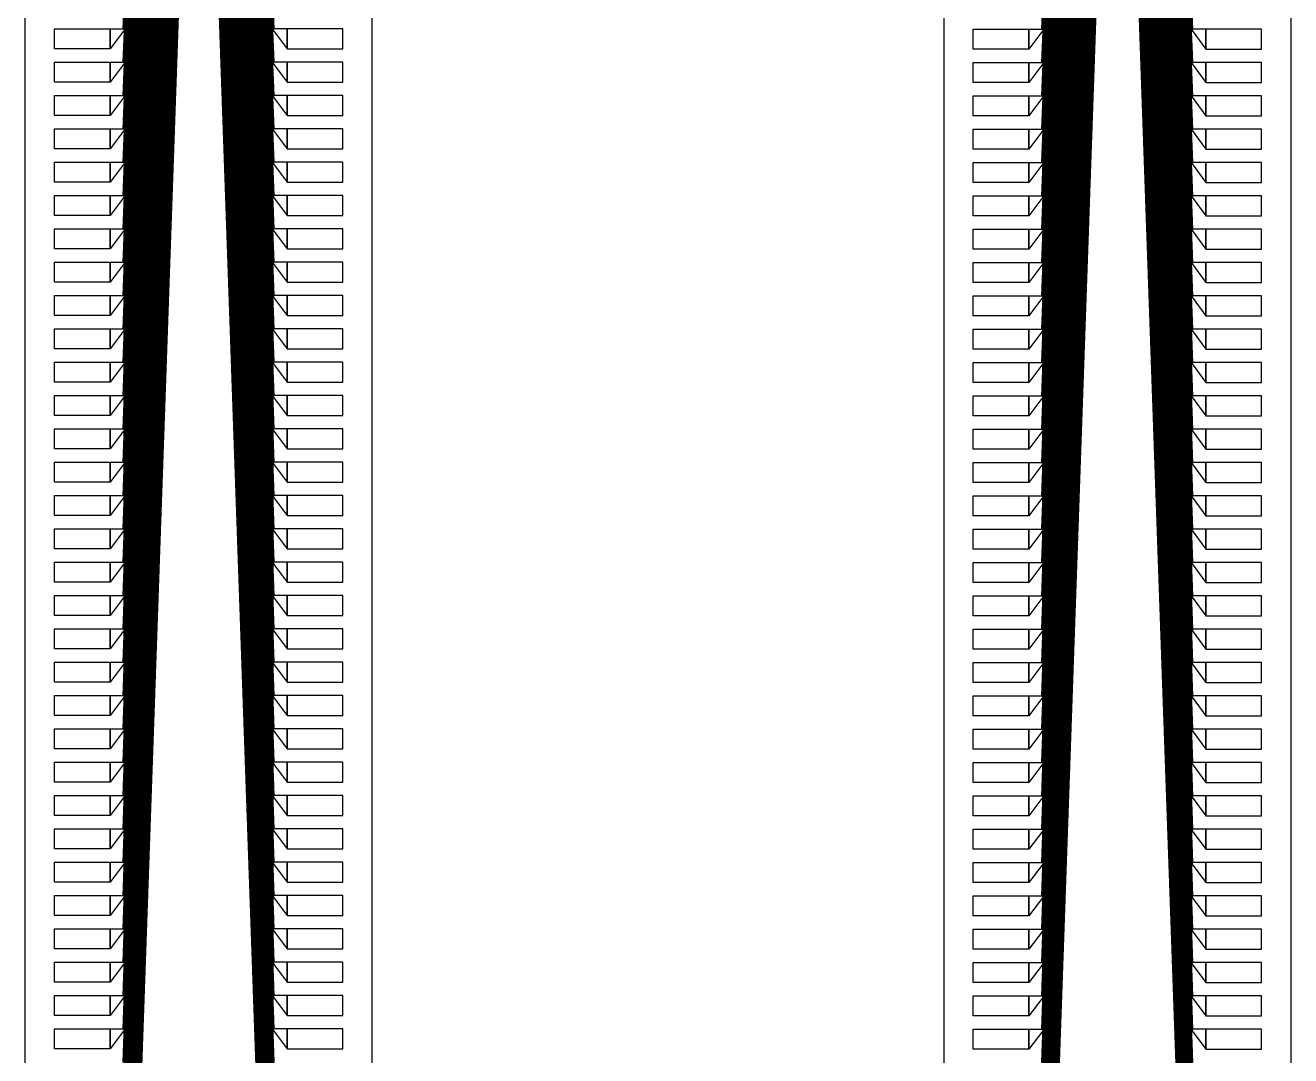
# Model space of a CAD drawing. Header units: inches. Extents: x 115980 to 170179, y 57000 to 74333.
# Drawn here: x 151780 to 155637, y 58725 to 61865 of the extents above; entities that cross this region are included whole.
import ezdxf

# ---------------------------------------------------------------- set-up
doc = ezdxf.new("R2010")
doc.units = ezdxf.units.IN
doc.header["$MEASUREMENT"] = 0
for name, color, linetype in [('metal', 221, 'Continuous'), ('nitride window', 40, 'Continuous'), ('profile', 140, 'Continuous')]:
    doc.layers.add(name, color=color, linetype=linetype)

msp = doc.modelspace()

# ---------------------------------------------------------------- linework, layer by layer
at = {"layer": 'metal'}
for points in [[(154971.5, 63771.7), (154973.1, 63771.7), (154880.8, 61548.3), (154878.6, 61548.3)], [(154880.8, 61649.9), (154878.6, 61649.9), (154968.3, 63771.7), (154969.9, 63771.7)], [(154965.1, 63771.7), (154966.7, 63771.7), (154880.8, 61751.5), (154878.6, 61751.5)], [(154880.8, 61853.1), (154878.6, 61853.1), (154961.9, 63771.7), (154963.5, 63771.7)], [(154974.7, 63771.7), (154976.3, 63771.7), (154880.8, 61446.7), (154878.6, 61446.7)], [(154977.9, 63771.7), (154979.5, 63771.7), (154880.8, 61345.1), (154878.6, 61345.1)], [(155003.5, 63771.7), (155005.1, 63771.7), (154880.8, 60532.3), (154878.6, 60532.3)], [(155000.3, 63771.7), (155001.9, 63771.7), (154880.8, 60633.9), (154878.6, 60633.9)], [(154981.1, 63771.7), (154982.7, 63771.7), (154880.8, 61243.5), (154878.6, 61243.5)], [(154880.8, 61141.9), (154878.6, 61141.9), (154984.3, 63771.7), (154985.9, 63771.7)], [(154880.8, 61040.3), (154878.6, 61040.3), (154987.5, 63771.7), (154989.1, 63771.7)], [(154990.7, 63771.7), (154992.3, 63771.7), (154880.8, 60938.7), (154878.6, 60938.7)], [(154880.8, 60837.1), (154878.6, 60837.1), (154993.9, 63771.7), (154995.5, 63771.7)], [(154997.1, 63771.7), (154998.7, 63771.7), (154880.8, 60735.5), (154878.6, 60735.5)], [(155073.9, 63771.7), (155075.5, 63771.7), (154880.8, 58297), (154878.6, 58297)], [(154880.8, 58398.6), (154878.6, 58398.6), (155070.7, 63771.7), (155072.3, 63771.7)], [(155067.5, 63771.7), (155069.1, 63771.7), (154880.8, 58500.2), (154878.6, 58500.2)], [(154880.8, 58601.8), (154878.6, 58601.8), (155064.3, 63771.7), (155065.9, 63771.7)], [(154880.8, 58703.4), (154878.6, 58703.4), (155061.1, 63771.7), (155062.7, 63771.7)], [(155057.9, 63771.7), (155059.5, 63771.7), (154880.8, 58805), (154878.6, 58805)], [(155077.1, 63771.7), (155078.7, 63771.7), (154880.8, 58195.4), (154878.6, 58195.4)], [(155080.3, 63771.7), (155081.9, 63771.7), (154880.8, 58093.8), (154878.6, 58093.8)], [(155105.9, 63771.7), (155107.5, 63771.7), (154880.8, 57281), (154878.6, 57281)], [(155102.7, 63771.7), (155104.3, 63771.7), (154880.8, 57382.6), (154878.6, 57382.6)], [(155083.5, 63771.7), (155085.1, 63771.7), (154880.8, 57992.2), (154878.6, 57992.2)], [(154880.8, 57890.6), (154878.6, 57890.6), (155086.7, 63771.7), (155088.3, 63771.7)], [(154880.8, 57789), (154878.6, 57789), (155089.9, 63771.7), (155091.5, 63771.7)], [(155093.1, 63771.7), (155094.7, 63771.7), (154880.8, 57687.4), (154878.6, 57687.4)], [(154880.8, 57585.8), (154878.6, 57585.8), (155096.3, 63771.7), (155097.9, 63771.7)], [(155099.5, 63771.7), (155101.1, 63771.7), (154880.8, 57484.2), (154878.6, 57484.2)], [(155048.3, 63771.7), (155049.9, 63771.7), (154880.8, 59109.8), (154878.6, 59109.8)], [(154880.8, 59211.4), (154878.6, 59211.4), (155045.1, 63771.7), (155046.7, 63771.7)], [(155041.9, 63771.7), (155043.5, 63771.7), (154880.8, 59313), (154878.6, 59313)], [(154880.8, 59414.6), (154878.6, 59414.6), (155038.7, 63771.7), (155040.3, 63771.7)], [(154880.8, 59516.3), (154878.6, 59516.3), (155035.5, 63771.7), (155037.1, 63771.7)], [(155032.3, 63771.7), (155033.9, 63771.7), (154880.8, 59617.9), (154878.6, 59617.9)], [(155051.5, 63771.7), (155053.1, 63771.7), (154880.8, 59008.2), (154878.6, 59008.2)], [(155054.7, 63771.7), (155056.3, 63771.7), (154880.8, 58906.6), (154878.6, 58906.6)], [(155029.1, 63771.7), (155030.7, 63771.7), (154880.8, 59719.5), (154878.6, 59719.5)], [(155025.9, 63771.7), (155027.5, 63771.7), (154880.8, 59821.1), (154878.6, 59821.1)], [(155006.7, 63771.7), (155008.3, 63771.7), (154880.8, 60430.7), (154878.6, 60430.7)], [(154880.8, 60329.1), (154878.6, 60329.1), (155009.9, 63771.7), (155011.5, 63771.7)], [(154880.8, 60227.5), (154878.6, 60227.5), (155013.1, 63771.7), (155014.7, 63771.7)], [(155016.3, 63771.7), (155017.9, 63771.7), (154880.8, 60125.9), (154878.6, 60125.9)], [(154880.8, 60024.3), (154878.6, 60024.3), (155019.5, 63771.7), (155021.1, 63771.7)], [(155022.7, 63771.7), (155024.3, 63771.7), (154880.8, 59922.7), (154878.6, 59922.7)], [(155110.7, 63771.7), (155109.1, 63771.7), (155335.8, 57281), (155338, 57281)], [(155113.9, 63771.7), (155112.3, 63771.7), (155335.8, 57382.6), (155338, 57382.6)], [(155117.1, 63771.7), (155115.5, 63771.7), (155335.8, 57484.2), (155338, 57484.2)], [(155335.8, 57585.8), (155338, 57585.8), (155120.3, 63771.7), (155118.7, 63771.7)], [(155123.5, 63771.7), (155121.9, 63771.7), (155335.8, 57687.4), (155338, 57687.4)], [(155335.8, 57789), (155338, 57789), (155126.7, 63771.7), (155125.1, 63771.7)], [(155335.8, 57890.6), (155338, 57890.6), (155129.9, 63771.7), (155128.3, 63771.7)], [(155133.1, 63771.7), (155131.5, 63771.7), (155335.8, 57992.2), (155338, 57992.2)], [(155136.3, 63771.7), (155134.7, 63771.7), (155335.8, 58093.8), (155338, 58093.8)], [(155139.5, 63771.7), (155137.9, 63771.7), (155335.8, 58195.4), (155338, 58195.4)], [(155142.7, 63771.7), (155141.1, 63771.7), (155335.8, 58297), (155338, 58297)], [(155335.8, 58398.6), (155338, 58398.6), (155145.9, 63771.7), (155144.3, 63771.7)], [(155149.1, 63771.7), (155147.5, 63771.7), (155335.8, 58500.2), (155338, 58500.2)], [(155335.8, 58601.8), (155338, 58601.8), (155152.3, 63771.7), (155150.7, 63771.7)], [(155335.8, 58703.4), (155338, 58703.4), (155155.5, 63771.7), (155153.9, 63771.7)], [(155158.7, 63771.7), (155157.1, 63771.7), (155335.8, 58805), (155338, 58805)], [(155161.9, 63771.7), (155160.3, 63771.7), (155335.8, 58906.6), (155338, 58906.6)], [(155165.1, 63771.7), (155163.5, 63771.7), (155335.8, 59008.2), (155338, 59008.2)], [(155168.3, 63771.7), (155166.7, 63771.7), (155335.8, 59109.8), (155338, 59109.8)], [(155335.8, 59211.4), (155338, 59211.4), (155171.5, 63771.7), (155169.9, 63771.7)], [(155174.7, 63771.7), (155173.1, 63771.7), (155335.8, 59313), (155338, 59313)], [(155335.8, 59414.6), (155338, 59414.6), (155177.9, 63771.7), (155176.3, 63771.7)], [(155335.8, 59516.3), (155338, 59516.3), (155181.1, 63771.7), (155179.5, 63771.7)], [(155184.3, 63771.7), (155182.7, 63771.7), (155335.8, 59617.9), (155338, 59617.9)], [(155187.5, 63771.7), (155185.9, 63771.7), (155335.8, 59719.5), (155338, 59719.5)], [(155190.7, 63771.7), (155189.1, 63771.7), (155335.8, 59821.1), (155338, 59821.1)], [(155193.9, 63771.7), (155192.3, 63771.7), (155335.8, 59922.7), (155338, 59922.7)], [(155335.8, 60024.3), (155338, 60024.3), (155197.1, 63771.7), (155195.5, 63771.7)], [(155200.3, 63771.7), (155198.7, 63771.7), (155335.8, 60125.9), (155338, 60125.9)], [(155335.8, 60227.5), (155338, 60227.5), (155203.5, 63771.7), (155201.9, 63771.7)], [(155335.8, 60329.1), (155338, 60329.1), (155206.7, 63771.7), (155205.1, 63771.7)], [(155209.9, 63771.7), (155208.3, 63771.7), (155335.8, 60430.7), (155338, 60430.7)], [(155213.1, 63771.7), (155211.5, 63771.7), (155335.8, 60532.3), (155338, 60532.3)], [(155216.3, 63771.7), (155214.7, 63771.7), (155335.8, 60633.9), (155338, 60633.9)], [(155219.5, 63771.7), (155217.9, 63771.7), (155335.8, 60735.5), (155338, 60735.5)], [(155335.8, 60837.1), (155338, 60837.1), (155222.7, 63771.7), (155221.1, 63771.7)], [(155225.9, 63771.7), (155224.3, 63771.7), (155335.8, 60938.7), (155338, 60938.7)], [(155335.8, 61040.3), (155338, 61040.3), (155229.1, 63771.7), (155227.5, 63771.7)], [(155335.8, 61141.9), (155338, 61141.9), (155232.3, 63771.7), (155230.7, 63771.7)], [(155235.5, 63771.7), (155233.9, 63771.7), (155335.8, 61243.5), (155338, 61243.5)], [(155238.7, 63771.7), (155237.1, 63771.7), (155335.8, 61345.1), (155338, 61345.1)], [(155241.9, 63771.7), (155240.3, 63771.7), (155335.8, 61446.7), (155338, 61446.7)], [(155245.1, 63771.7), (155243.5, 63771.7), (155335.8, 61548.3), (155338, 61548.3)], [(155335.8, 61649.9), (155338, 61649.9), (155248.3, 63771.7), (155246.7, 63771.7)], [(155251.5, 63771.7), (155249.9, 63771.7), (155335.8, 61751.5), (155338, 61751.5)], [(155335.8, 61853.1), (155338, 61853.1), (155254.7, 63771.7), (155253.1, 63771.7)], [(152171.5, 63671.7), (152173.1, 63671.7), (152080.8, 61448.3), (152078.6, 61448.3)], [(152080.8, 61549.9), (152078.6, 61549.9), (152168.3, 63671.7), (152169.9, 63671.7)], [(152165.1, 63671.7), (152166.7, 63671.7), (152080.8, 61651.5), (152078.6, 61651.5)], [(152080.8, 61753.1), (152078.6, 61753.1), (152161.9, 63671.7), (152163.5, 63671.7)], [(152080.8, 61854.7), (152078.6, 61854.7), (152158.7, 63671.7), (152160.3, 63671.7)], [(152174.7, 63671.7), (152176.3, 63671.7), (152080.8, 61346.7), (152078.6, 61346.7)], [(152177.9, 63671.7), (152179.5, 63671.7), (152080.8, 61245.1), (152078.6, 61245.1)], [(152203.5, 63671.7), (152205.1, 63671.7), (152080.8, 60432.3), (152078.6, 60432.3)], [(152200.3, 63671.7), (152201.9, 63671.7), (152080.8, 60533.9), (152078.6, 60533.9)], [(152181.1, 63671.7), (152182.7, 63671.7), (152080.8, 61143.5), (152078.6, 61143.5)], [(152080.8, 61041.9), (152078.6, 61041.9), (152184.3, 63671.7), (152185.9, 63671.7)], [(152080.8, 60940.3), (152078.6, 60940.3), (152187.5, 63671.7), (152189.1, 63671.7)], [(152190.7, 63671.7), (152192.3, 63671.7), (152080.8, 60838.7), (152078.6, 60838.7)], [(152080.8, 60737.1), (152078.6, 60737.1), (152193.9, 63671.7), (152195.5, 63671.7)], [(152197.1, 63671.7), (152198.7, 63671.7), (152080.8, 60635.5), (152078.6, 60635.5)], [(152273.9, 63671.7), (152275.5, 63671.7), (152080.8, 58197), (152078.6, 58197)], [(152080.8, 58298.6), (152078.6, 58298.6), (152270.7, 63671.7), (152272.3, 63671.7)], [(152267.5, 63671.7), (152269.1, 63671.7), (152080.8, 58400.2), (152078.6, 58400.2)], [(152080.8, 58501.8), (152078.6, 58501.8), (152264.3, 63671.7), (152265.9, 63671.7)], [(152080.8, 58603.4), (152078.6, 58603.4), (152261.1, 63671.7), (152262.7, 63671.7)], [(152257.9, 63671.7), (152259.5, 63671.7), (152080.8, 58705), (152078.6, 58705)], [(152277.1, 63671.7), (152278.7, 63671.7), (152080.8, 58095.4), (152078.6, 58095.4)], [(152280.3, 63671.7), (152281.9, 63671.7), (152080.8, 57993.8), (152078.6, 57993.8)], [(152305.9, 63671.7), (152307.5, 63671.7), (152080.8, 57181), (152078.6, 57181)], [(152302.7, 63671.7), (152304.3, 63671.7), (152080.8, 57282.6), (152078.6, 57282.6)], [(152283.5, 63671.7), (152285.1, 63671.7), (152080.8, 57892.2), (152078.6, 57892.2)], [(152080.8, 57790.6), (152078.6, 57790.6), (152286.7, 63671.7), (152288.3, 63671.7)], [(152080.8, 57689), (152078.6, 57689), (152289.9, 63671.7), (152291.5, 63671.7)], [(152293.1, 63671.7), (152294.7, 63671.7), (152080.8, 57587.4), (152078.6, 57587.4)], [(152080.8, 57485.8), (152078.6, 57485.8), (152296.3, 63671.7), (152297.9, 63671.7)], [(152299.5, 63671.7), (152301.1, 63671.7), (152080.8, 57384.2), (152078.6, 57384.2)], [(152248.3, 63671.7), (152249.9, 63671.7), (152080.8, 59009.8), (152078.6, 59009.8)], [(152080.8, 59111.4), (152078.6, 59111.4), (152245.1, 63671.7), (152246.7, 63671.7)], [(152241.9, 63671.7), (152243.5, 63671.7), (152080.8, 59213), (152078.6, 59213)], [(152080.8, 59314.6), (152078.6, 59314.6), (152238.7, 63671.7), (152240.3, 63671.7)], [(152080.8, 59416.3), (152078.6, 59416.3), (152235.5, 63671.7), (152237.1, 63671.7)], [(152232.3, 63671.7), (152233.9, 63671.7), (152080.8, 59517.9), (152078.6, 59517.9)], [(152251.5, 63671.7), (152253.1, 63671.7), (152080.8, 58908.2), (152078.6, 58908.2)], [(152254.7, 63671.7), (152256.3, 63671.7), (152080.8, 58806.6), (152078.6, 58806.6)], [(152229.1, 63671.7), (152230.7, 63671.7), (152080.8, 59619.5), (152078.6, 59619.5)], [(152225.9, 63671.7), (152227.5, 63671.7), (152080.8, 59721.1), (152078.6, 59721.1)], [(152206.7, 63671.7), (152208.3, 63671.7), (152080.8, 60330.7), (152078.6, 60330.7)], [(152080.8, 60229.1), (152078.6, 60229.1), (152209.9, 63671.7), (152211.5, 63671.7)], [(152080.8, 60127.5), (152078.6, 60127.5), (152213.1, 63671.7), (152214.7, 63671.7)], [(152216.3, 63671.7), (152217.9, 63671.7), (152080.8, 60025.9), (152078.6, 60025.9)], [(152080.8, 59924.3), (152078.6, 59924.3), (152219.5, 63671.7), (152221.1, 63671.7)], [(152222.7, 63671.7), (152224.3, 63671.7), (152080.8, 59822.7), (152078.6, 59822.7)], [(152310.7, 63671.7), (152309.1, 63671.7), (152535.8, 57181), (152538, 57181)], [(152313.9, 63671.7), (152312.3, 63671.7), (152535.8, 57282.6), (152538, 57282.6)], [(152317.1, 63671.7), (152315.5, 63671.7), (152535.8, 57384.2), (152538, 57384.2)], [(152535.8, 57485.8), (152538, 57485.8), (152320.3, 63671.7), (152318.7, 63671.7)], [(152323.5, 63671.7), (152321.9, 63671.7), (152535.8, 57587.4), (152538, 57587.4)], [(152535.8, 57689), (152538, 57689), (152326.7, 63671.7), (152325.1, 63671.7)], [(152535.8, 57790.6), (152538, 57790.6), (152329.9, 63671.7), (152328.3, 63671.7)], [(152333.1, 63671.7), (152331.5, 63671.7), (152535.8, 57892.2), (152538, 57892.2)], [(152336.3, 63671.7), (152334.7, 63671.7), (152535.8, 57993.8), (152538, 57993.8)], [(152339.5, 63671.7), (152337.9, 63671.7), (152535.8, 58095.4), (152538, 58095.4)], [(152342.7, 63671.7), (152341.1, 63671.7), (152535.8, 58197), (152538, 58197)], [(152535.8, 58298.6), (152538, 58298.6), (152345.9, 63671.7), (152344.3, 63671.7)], [(152349.1, 63671.7), (152347.5, 63671.7), (152535.8, 58400.2), (152538, 58400.2)], [(152535.8, 58501.8), (152538, 58501.8), (152352.3, 63671.7), (152350.7, 63671.7)], [(152535.8, 58603.4), (152538, 58603.4), (152355.5, 63671.7), (152353.9, 63671.7)], [(152358.7, 63671.7), (152357.1, 63671.7), (152535.8, 58705), (152538, 58705)], [(152361.9, 63671.7), (152360.3, 63671.7), (152535.8, 58806.6), (152538, 58806.6)], [(152365.1, 63671.7), (152363.5, 63671.7), (152535.8, 58908.2), (152538, 58908.2)], [(152368.3, 63671.7), (152366.7, 63671.7), (152535.8, 59009.8), (152538, 59009.8)], [(152535.8, 59111.4), (152538, 59111.4), (152371.5, 63671.7), (152369.9, 63671.7)], [(152374.7, 63671.7), (152373.1, 63671.7), (152535.8, 59213), (152538, 59213)], [(152535.8, 59314.6), (152538, 59314.6), (152377.9, 63671.7), (152376.3, 63671.7)], [(152535.8, 59416.3), (152538, 59416.3), (152381.1, 63671.7), (152379.5, 63671.7)], [(152384.3, 63671.7), (152382.7, 63671.7), (152535.8, 59517.9), (152538, 59517.9)], [(152387.5, 63671.7), (152385.9, 63671.7), (152535.8, 59619.5), (152538, 59619.5)], [(152390.7, 63671.7), (152389.1, 63671.7), (152535.8, 59721.1), (152538, 59721.1)], [(152393.9, 63671.7), (152392.3, 63671.7), (152535.8, 59822.7), (152538, 59822.7)], [(152535.8, 59924.3), (152538, 59924.3), (152397.1, 63671.7), (152395.5, 63671.7)], [(152400.3, 63671.7), (152398.7, 63671.7), (152535.8, 60025.9), (152538, 60025.9)], [(152535.8, 60127.5), (152538, 60127.5), (152403.5, 63671.7), (152401.9, 63671.7)], [(152535.8, 60229.1), (152538, 60229.1), (152406.7, 63671.7), (152405.1, 63671.7)], [(152409.9, 63671.7), (152408.3, 63671.7), (152535.8, 60330.7), (152538, 60330.7)], [(152413.1, 63671.7), (152411.5, 63671.7), (152535.8, 60432.3), (152538, 60432.3)], [(152416.3, 63671.7), (152414.7, 63671.7), (152535.8, 60533.9), (152538, 60533.9)], [(152419.5, 63671.7), (152417.9, 63671.7), (152535.8, 60635.5), (152538, 60635.5)], [(152535.8, 60737.1), (152538, 60737.1), (152422.7, 63671.7), (152421.1, 63671.7)], [(152425.9, 63671.7), (152424.3, 63671.7), (152535.8, 60838.7), (152538, 60838.7)], [(152535.8, 60940.3), (152538, 60940.3), (152429.1, 63671.7), (152427.5, 63671.7)], [(152535.8, 61041.9), (152538, 61041.9), (152432.3, 63671.7), (152430.7, 63671.7)], [(152435.5, 63671.7), (152433.9, 63671.7), (152535.8, 61143.5), (152538, 61143.5)], [(152438.7, 63671.7), (152437.1, 63671.7), (152535.8, 61245.1), (152538, 61245.1)], [(152441.9, 63671.7), (152440.3, 63671.7), (152535.8, 61346.7), (152538, 61346.7)], [(152445.1, 63671.7), (152443.5, 63671.7), (152535.8, 61448.3), (152538, 61448.3)], [(152535.8, 61549.9), (152538, 61549.9), (152448.3, 63671.7), (152446.7, 63671.7)], [(152451.5, 63671.7), (152449.9, 63671.7), (152535.8, 61651.5), (152538, 61651.5)], [(152535.8, 61753.1), (152538, 61753.1), (152454.7, 63671.7), (152453.1, 63671.7)], [(152535.8, 61854.7), (152538, 61854.7), (152457.9, 63671.7), (152456.3, 63671.7)], [(151869.1, 61854.7), (152038.4, 61854.7), (152038.4, 61793.8), (151869.1, 61793.8)], [(152038.4, 61793.8), (152038.4, 61854.7), (152080.8, 61854.7), (152080.8, 61850.5), (152038.4, 61793.8)], [(152578.2, 61793.8), (152578.2, 61854.7), (152535.8, 61854.7), (152535.8, 61850.5), (152578.2, 61793.8)], [(152747.5, 61854.7), (152578.2, 61854.7), (152578.2, 61793.8), (152747.5, 61793.8)], [(154669.1, 61853.1), (154838.4, 61853.1), (154838.4, 61792.2), (154669.1, 61792.2)], [(154838.4, 61792.2), (154838.4, 61853.1), (154880.8, 61853.1), (154880.8, 61848.9), (154838.4, 61792.2)], [(155378.2, 61792.2), (155378.2, 61853.1), (155335.8, 61853.1), (155335.8, 61848.9), (155378.2, 61792.2)], [(155547.5, 61853.1), (155378.2, 61853.1), (155378.2, 61792.2), (155547.5, 61792.2)], [(151869.1, 61753.1), (152038.4, 61753.1), (152038.4, 61692.2), (151869.1, 61692.2)], [(152038.4, 61692.2), (152038.4, 61753.1), (152080.8, 61753.1), (152080.8, 61748.9), (152038.4, 61692.2)], [(152578.2, 61692.2), (152578.2, 61753.1), (152535.8, 61753.1), (152535.8, 61748.9), (152578.2, 61692.2)], [(152747.5, 61753.1), (152578.2, 61753.1), (152578.2, 61692.2), (152747.5, 61692.2)], [(154669.1, 61751.5), (154838.4, 61751.5), (154838.4, 61690.6), (154669.1, 61690.6)], [(154838.4, 61690.6), (154838.4, 61751.5), (154880.8, 61751.5), (154880.8, 61747.3), (154838.4, 61690.6)], [(155378.2, 61690.6), (155378.2, 61751.5), (155335.8, 61751.5), (155335.8, 61747.3), (155378.2, 61690.6)], [(155547.5, 61751.5), (155378.2, 61751.5), (155378.2, 61690.6), (155547.5, 61690.6)], [(151869.1, 61651.5), (152038.4, 61651.5), (152038.4, 61590.6), (151869.1, 61590.6)], [(152038.4, 61590.6), (152038.4, 61651.5), (152080.8, 61651.5), (152080.8, 61647.3), (152038.4, 61590.6)], [(152578.2, 61590.6), (152578.2, 61651.5), (152535.8, 61651.5), (152535.8, 61647.3), (152578.2, 61590.6)], [(152747.5, 61651.5), (152578.2, 61651.5), (152578.2, 61590.6), (152747.5, 61590.6)], [(154669.1, 61649.9), (154838.4, 61649.9), (154838.4, 61589), (154669.1, 61589)], [(154838.4, 61589), (154838.4, 61649.9), (154880.8, 61649.9), (154880.8, 61645.7), (154838.4, 61589)], [(155378.2, 61589), (155378.2, 61649.9), (155335.8, 61649.9), (155335.8, 61645.7), (155378.2, 61589)], [(155547.5, 61649.9), (155378.2, 61649.9), (155378.2, 61589), (155547.5, 61589)], [(151869.1, 61549.9), (152038.4, 61549.9), (152038.4, 61489), (151869.1, 61489)], [(152038.4, 61489), (152038.4, 61549.9), (152080.8, 61549.9), (152080.8, 61545.7), (152038.4, 61489)], [(152578.2, 61489), (152578.2, 61549.9), (152535.8, 61549.9), (152535.8, 61545.7), (152578.2, 61489)], [(152747.5, 61549.9), (152578.2, 61549.9), (152578.2, 61489), (152747.5, 61489)], [(154669.1, 61548.3), (154838.4, 61548.3), (154838.4, 61487.4), (154669.1, 61487.4)], [(154838.4, 61487.4), (154838.4, 61548.3), (154880.8, 61548.3), (154880.8, 61544.1), (154838.4, 61487.4)], [(155378.2, 61487.4), (155378.2, 61548.3), (155335.8, 61548.3), (155335.8, 61544.1), (155378.2, 61487.4)], [(155547.5, 61548.3), (155378.2, 61548.3), (155378.2, 61487.4), (155547.5, 61487.4)], [(151869.1, 61448.3), (152038.4, 61448.3), (152038.4, 61387.4), (151869.1, 61387.4)], [(152038.4, 61387.4), (152038.4, 61448.3), (152080.8, 61448.3), (152080.8, 61444.1), (152038.4, 61387.4)], [(152578.2, 61387.4), (152578.2, 61448.3), (152535.8, 61448.3), (152535.8, 61444.1), (152578.2, 61387.4)], [(152747.5, 61448.3), (152578.2, 61448.3), (152578.2, 61387.4), (152747.5, 61387.4)], [(154669.1, 61446.7), (154838.4, 61446.7), (154838.4, 61385.8), (154669.1, 61385.8)], [(154838.4, 61385.8), (154838.4, 61446.7), (154880.8, 61446.7), (154880.8, 61442.5), (154838.4, 61385.8)], [(155378.2, 61385.8), (155378.2, 61446.7), (155335.8, 61446.7), (155335.8, 61442.5), (155378.2, 61385.8)], [(155547.5, 61446.7), (155378.2, 61446.7), (155378.2, 61385.8), (155547.5, 61385.8)], [(151869.1, 61346.7), (152038.4, 61346.7), (152038.4, 61285.8), (151869.1, 61285.8)], [(152038.4, 61285.8), (152038.4, 61346.7), (152080.8, 61346.7), (152080.8, 61342.5), (152038.4, 61285.8)], [(152578.2, 61285.8), (152578.2, 61346.7), (152535.8, 61346.7), (152535.8, 61342.5), (152578.2, 61285.8)], [(152747.5, 61346.7), (152578.2, 61346.7), (152578.2, 61285.8), (152747.5, 61285.8)], [(154669.1, 61345.1), (154838.4, 61345.1), (154838.4, 61284.2), (154669.1, 61284.2)], [(154838.4, 61284.2), (154838.4, 61345.1), (154880.8, 61345.1), (154880.8, 61340.9), (154838.4, 61284.2)], [(155378.2, 61284.2), (155378.2, 61345.1), (155335.8, 61345.1), (155335.8, 61340.9), (155378.2, 61284.2)], [(155547.5, 61345.1), (155378.2, 61345.1), (155378.2, 61284.2), (155547.5, 61284.2)], [(151869.1, 61245.1), (152038.4, 61245.1), (152038.4, 61184.2), (151869.1, 61184.2)], [(152038.4, 61184.2), (152038.4, 61245.1), (152080.8, 61245.1), (152080.8, 61240.9), (152038.4, 61184.2)], [(152578.2, 61184.2), (152578.2, 61245.1), (152535.8, 61245.1), (152535.8, 61240.9), (152578.2, 61184.2)], [(152747.5, 61245.1), (152578.2, 61245.1), (152578.2, 61184.2), (152747.5, 61184.2)], [(154669.1, 61243.5), (154838.4, 61243.5), (154838.4, 61182.6), (154669.1, 61182.6)], [(154838.4, 61182.6), (154838.4, 61243.5), (154880.8, 61243.5), (154880.8, 61239.3), (154838.4, 61182.6)], [(155378.2, 61182.6), (155378.2, 61243.5), (155335.8, 61243.5), (155335.8, 61239.3), (155378.2, 61182.6)], [(155547.5, 61243.5), (155378.2, 61243.5), (155378.2, 61182.6), (155547.5, 61182.6)], [(151869.1, 61143.5), (152038.4, 61143.5), (152038.4, 61082.6), (151869.1, 61082.6)], [(152038.4, 61082.6), (152038.4, 61143.5), (152080.8, 61143.5), (152080.8, 61139.3), (152038.4, 61082.6)], [(152578.2, 61082.6), (152578.2, 61143.5), (152535.8, 61143.5), (152535.8, 61139.3), (152578.2, 61082.6)], [(152747.5, 61143.5), (152578.2, 61143.5), (152578.2, 61082.6), (152747.5, 61082.6)], [(154669.1, 61141.9), (154838.4, 61141.9), (154838.4, 61081), (154669.1, 61081)], [(154838.4, 61081), (154838.4, 61141.9), (154880.8, 61141.9), (154880.8, 61137.7), (154838.4, 61081)], [(155378.2, 61081), (155378.2, 61141.9), (155335.8, 61141.9), (155335.8, 61137.7), (155378.2, 61081)], [(155547.5, 61141.9), (155378.2, 61141.9), (155378.2, 61081), (155547.5, 61081)], [(151869.1, 61041.9), (152038.4, 61041.9), (152038.4, 60981), (151869.1, 60981)], [(152038.4, 60981), (152038.4, 61041.9), (152080.8, 61041.9), (152080.8, 61037.7), (152038.4, 60981)], [(152578.2, 60981), (152578.2, 61041.9), (152535.8, 61041.9), (152535.8, 61037.7), (152578.2, 60981)], [(152747.5, 61041.9), (152578.2, 61041.9), (152578.2, 60981), (152747.5, 60981)], [(154669.1, 61040.3), (154838.4, 61040.3), (154838.4, 60979.3), (154669.1, 60979.3)], [(154838.4, 60979.3), (154838.4, 61040.3), (154880.8, 61040.3), (154880.8, 61036.1), (154838.4, 60979.3)], [(155378.2, 60979.3), (155378.2, 61040.3), (155335.8, 61040.3), (155335.8, 61036.1), (155378.2, 60979.3)], [(155547.5, 61040.3), (155378.2, 61040.3), (155378.2, 60979.3), (155547.5, 60979.3)], [(151869.1, 60940.3), (152038.4, 60940.3), (152038.4, 60879.3), (151869.1, 60879.3)], [(152038.4, 60879.3), (152038.4, 60940.3), (152080.8, 60940.3), (152080.8, 60936.1), (152038.4, 60879.3)], [(152578.2, 60879.3), (152578.2, 60940.3), (152535.8, 60940.3), (152535.8, 60936.1), (152578.2, 60879.3)], [(152747.5, 60940.3), (152578.2, 60940.3), (152578.2, 60879.3), (152747.5, 60879.3)], [(154669.1, 60938.7), (154838.4, 60938.7), (154838.4, 60877.7), (154669.1, 60877.7)], [(154838.4, 60877.7), (154838.4, 60938.7), (154880.8, 60938.7), (154880.8, 60934.5), (154838.4, 60877.7)], [(155378.2, 60877.7), (155378.2, 60938.7), (155335.8, 60938.7), (155335.8, 60934.5), (155378.2, 60877.7)], [(155547.5, 60938.7), (155378.2, 60938.7), (155378.2, 60877.7), (155547.5, 60877.7)], [(151869.1, 60838.7), (152038.4, 60838.7), (152038.4, 60777.7), (151869.1, 60777.7)], [(152038.4, 60777.7), (152038.4, 60838.7), (152080.8, 60838.7), (152080.8, 60834.5), (152038.4, 60777.7)], [(152578.2, 60777.7), (152578.2, 60838.7), (152535.8, 60838.7), (152535.8, 60834.5), (152578.2, 60777.7)], [(152747.5, 60838.7), (152578.2, 60838.7), (152578.2, 60777.7), (152747.5, 60777.7)], [(154669.1, 60837.1), (154838.4, 60837.1), (154838.4, 60776.1), (154669.1, 60776.1)], [(154838.4, 60776.1), (154838.4, 60837.1), (154880.8, 60837.1), (154880.8, 60832.9), (154838.4, 60776.1)], [(155378.2, 60776.1), (155378.2, 60837.1), (155335.8, 60837.1), (155335.8, 60832.9), (155378.2, 60776.1)], [(155547.5, 60837.1), (155378.2, 60837.1), (155378.2, 60776.1), (155547.5, 60776.1)], [(151869.1, 60737.1), (152038.4, 60737.1), (152038.4, 60676.1), (151869.1, 60676.1)], [(152038.4, 60676.1), (152038.4, 60737.1), (152080.8, 60737.1), (152080.8, 60732.9), (152038.4, 60676.1)], [(152578.2, 60676.1), (152578.2, 60737.1), (152535.8, 60737.1), (152535.8, 60732.9), (152578.2, 60676.1)], [(152747.5, 60737.1), (152578.2, 60737.1), (152578.2, 60676.1), (152747.5, 60676.1)], [(154669.1, 60735.5), (154838.4, 60735.5), (154838.4, 60674.5), (154669.1, 60674.5)], [(154838.4, 60674.5), (154838.4, 60735.5), (154880.8, 60735.5), (154880.8, 60731.3), (154838.4, 60674.5)], [(155378.2, 60674.5), (155378.2, 60735.5), (155335.8, 60735.5), (155335.8, 60731.3), (155378.2, 60674.5)], [(155547.5, 60735.5), (155378.2, 60735.5), (155378.2, 60674.5), (155547.5, 60674.5)], [(151869.1, 60635.5), (152038.4, 60635.5), (152038.4, 60574.5), (151869.1, 60574.5)], [(152038.4, 60574.5), (152038.4, 60635.5), (152080.8, 60635.5), (152080.8, 60631.3), (152038.4, 60574.5)], [(152578.2, 60574.5), (152578.2, 60635.5), (152535.8, 60635.5), (152535.8, 60631.3), (152578.2, 60574.5)], [(152747.5, 60635.5), (152578.2, 60635.5), (152578.2, 60574.5), (152747.5, 60574.5)], [(154669.1, 60633.9), (154838.4, 60633.9), (154838.4, 60572.9), (154669.1, 60572.9)], [(154838.4, 60572.9), (154838.4, 60633.9), (154880.8, 60633.9), (154880.8, 60629.7), (154838.4, 60572.9)], [(155378.2, 60572.9), (155378.2, 60633.9), (155335.8, 60633.9), (155335.8, 60629.7), (155378.2, 60572.9)], [(155547.5, 60633.9), (155378.2, 60633.9), (155378.2, 60572.9), (155547.5, 60572.9)], [(151869.1, 60533.9), (152038.4, 60533.9), (152038.4, 60472.9), (151869.1, 60472.9)], [(152038.4, 60472.9), (152038.4, 60533.9), (152080.8, 60533.9), (152080.8, 60529.7), (152038.4, 60472.9)], [(152578.2, 60472.9), (152578.2, 60533.9), (152535.8, 60533.9), (152535.8, 60529.7), (152578.2, 60472.9)], [(152747.5, 60533.9), (152578.2, 60533.9), (152578.2, 60472.9), (152747.5, 60472.9)], [(154669.1, 60532.3), (154838.4, 60532.3), (154838.4, 60471.3), (154669.1, 60471.3)], [(154838.4, 60471.3), (154838.4, 60532.3), (154880.8, 60532.3), (154880.8, 60528.1), (154838.4, 60471.3)], [(155378.2, 60471.3), (155378.2, 60532.3), (155335.8, 60532.3), (155335.8, 60528.1), (155378.2, 60471.3)], [(155547.5, 60532.3), (155378.2, 60532.3), (155378.2, 60471.3), (155547.5, 60471.3)], [(151869.1, 60432.3), (152038.4, 60432.3), (152038.4, 60371.3), (151869.1, 60371.3)], [(152038.4, 60371.3), (152038.4, 60432.3), (152080.8, 60432.3), (152080.8, 60428.1), (152038.4, 60371.3)], [(152578.2, 60371.3), (152578.2, 60432.3), (152535.8, 60432.3), (152535.8, 60428.1), (152578.2, 60371.3)], [(152747.5, 60432.3), (152578.2, 60432.3), (152578.2, 60371.3), (152747.5, 60371.3)], [(154669.1, 60430.7), (154838.4, 60430.7), (154838.4, 60369.7), (154669.1, 60369.7)], [(154838.4, 60369.7), (154838.4, 60430.7), (154880.8, 60430.7), (154880.8, 60426.5), (154838.4, 60369.7)], [(155378.2, 60369.7), (155378.2, 60430.7), (155335.8, 60430.7), (155335.8, 60426.5), (155378.2, 60369.7)], [(155547.5, 60430.7), (155378.2, 60430.7), (155378.2, 60369.7), (155547.5, 60369.7)], [(151869.1, 60330.7), (152038.4, 60330.7), (152038.4, 60269.7), (151869.1, 60269.7)], [(152038.4, 60269.7), (152038.4, 60330.7), (152080.8, 60330.7), (152080.8, 60326.5), (152038.4, 60269.7)], [(152578.2, 60269.7), (152578.2, 60330.7), (152535.8, 60330.7), (152535.8, 60326.5), (152578.2, 60269.7)], [(152747.5, 60330.7), (152578.2, 60330.7), (152578.2, 60269.7), (152747.5, 60269.7)], [(154669.1, 60329.1), (154838.4, 60329.1), (154838.4, 60268.1), (154669.1, 60268.1)], [(154838.4, 60268.1), (154838.4, 60329.1), (154880.8, 60329.1), (154880.8, 60324.8), (154838.4, 60268.1)], [(155378.2, 60268.1), (155378.2, 60329.1), (155335.8, 60329.1), (155335.8, 60324.8), (155378.2, 60268.1)], [(155547.5, 60329.1), (155378.2, 60329.1), (155378.2, 60268.1), (155547.5, 60268.1)], [(151869.1, 60229.1), (152038.4, 60229.1), (152038.4, 60168.1), (151869.1, 60168.1)], [(152038.4, 60168.1), (152038.4, 60229.1), (152080.8, 60229.1), (152080.8, 60224.8), (152038.4, 60168.1)], [(152578.2, 60168.1), (152578.2, 60229.1), (152535.8, 60229.1), (152535.8, 60224.8), (152578.2, 60168.1)], [(152747.5, 60229.1), (152578.2, 60229.1), (152578.2, 60168.1), (152747.5, 60168.1)], [(154669.1, 60227.5), (154838.4, 60227.5), (154838.4, 60166.5), (154669.1, 60166.5)], [(154838.4, 60166.5), (154838.4, 60227.5), (154880.8, 60227.5), (154880.8, 60223.2), (154838.4, 60166.5)], [(155378.2, 60166.5), (155378.2, 60227.5), (155335.8, 60227.5), (155335.8, 60223.2), (155378.2, 60166.5)], [(155547.5, 60227.5), (155378.2, 60227.5), (155378.2, 60166.5), (155547.5, 60166.5)], [(151869.1, 60127.5), (152038.4, 60127.5), (152038.4, 60066.5), (151869.1, 60066.5)], [(152038.4, 60066.5), (152038.4, 60127.5), (152080.8, 60127.5), (152080.8, 60123.2), (152038.4, 60066.5)], [(152578.2, 60066.5), (152578.2, 60127.5), (152535.8, 60127.5), (152535.8, 60123.2), (152578.2, 60066.5)], [(152747.5, 60127.5), (152578.2, 60127.5), (152578.2, 60066.5), (152747.5, 60066.5)], [(154669.1, 60125.9), (154838.4, 60125.9), (154838.4, 60064.9), (154669.1, 60064.9)], [(154838.4, 60064.9), (154838.4, 60125.9), (154880.8, 60125.9), (154880.8, 60121.6), (154838.4, 60064.9)], [(155378.2, 60064.9), (155378.2, 60125.9), (155335.8, 60125.9), (155335.8, 60121.6), (155378.2, 60064.9)], [(155547.5, 60125.9), (155378.2, 60125.9), (155378.2, 60064.9), (155547.5, 60064.9)], [(151869.1, 60025.9), (152038.4, 60025.9), (152038.4, 59964.9), (151869.1, 59964.9)], [(152038.4, 59964.9), (152038.4, 60025.9), (152080.8, 60025.9), (152080.8, 60021.6), (152038.4, 59964.9)], [(152578.2, 59964.9), (152578.2, 60025.9), (152535.8, 60025.9), (152535.8, 60021.6), (152578.2, 59964.9)], [(152747.5, 60025.9), (152578.2, 60025.9), (152578.2, 59964.9), (152747.5, 59964.9)], [(154669.1, 60024.3), (154838.4, 60024.3), (154838.4, 59963.3), (154669.1, 59963.3)], [(154838.4, 59963.3), (154838.4, 60024.3), (154880.8, 60024.3), (154880.8, 60020), (154838.4, 59963.3)], [(155378.2, 59963.3), (155378.2, 60024.3), (155335.8, 60024.3), (155335.8, 60020), (155378.2, 59963.3)], [(155547.5, 60024.3), (155378.2, 60024.3), (155378.2, 59963.3), (155547.5, 59963.3)], [(151869.1, 59924.3), (152038.4, 59924.3), (152038.4, 59863.3), (151869.1, 59863.3)], [(152038.4, 59863.3), (152038.4, 59924.3), (152080.8, 59924.3), (152080.8, 59920), (152038.4, 59863.3)], [(152578.2, 59863.3), (152578.2, 59924.3), (152535.8, 59924.3), (152535.8, 59920), (152578.2, 59863.3)], [(152747.5, 59924.3), (152578.2, 59924.3), (152578.2, 59863.3), (152747.5, 59863.3)], [(154669.1, 59922.7), (154838.4, 59922.7), (154838.4, 59861.7), (154669.1, 59861.7)], [(154838.4, 59861.7), (154838.4, 59922.7), (154880.8, 59922.7), (154880.8, 59918.4), (154838.4, 59861.7)], [(155378.2, 59861.7), (155378.2, 59922.7), (155335.8, 59922.7), (155335.8, 59918.4), (155378.2, 59861.7)], [(155547.5, 59922.7), (155378.2, 59922.7), (155378.2, 59861.7), (155547.5, 59861.7)], [(151869.1, 59822.7), (152038.4, 59822.7), (152038.4, 59761.7), (151869.1, 59761.7)], [(152038.4, 59761.7), (152038.4, 59822.7), (152080.8, 59822.7), (152080.8, 59818.4), (152038.4, 59761.7)], [(152578.2, 59761.7), (152578.2, 59822.7), (152535.8, 59822.7), (152535.8, 59818.4), (152578.2, 59761.7)], [(152747.5, 59822.7), (152578.2, 59822.7), (152578.2, 59761.7), (152747.5, 59761.7)], [(154669.1, 59821.1), (154838.4, 59821.1), (154838.4, 59760.1), (154669.1, 59760.1)], [(154838.4, 59760.1), (154838.4, 59821.1), (154880.8, 59821.1), (154880.8, 59816.8), (154838.4, 59760.1)], [(155378.2, 59760.1), (155378.2, 59821.1), (155335.8, 59821.1), (155335.8, 59816.8), (155378.2, 59760.1)], [(155547.5, 59821.1), (155378.2, 59821.1), (155378.2, 59760.1), (155547.5, 59760.1)], [(151869.1, 59721.1), (152038.4, 59721.1), (152038.4, 59660.1), (151869.1, 59660.1)], [(152038.4, 59660.1), (152038.4, 59721.1), (152080.8, 59721.1), (152080.8, 59716.8), (152038.4, 59660.1)], [(152578.2, 59660.1), (152578.2, 59721.1), (152535.8, 59721.1), (152535.8, 59716.8), (152578.2, 59660.1)], [(152747.5, 59721.1), (152578.2, 59721.1), (152578.2, 59660.1), (152747.5, 59660.1)], [(154669.1, 59719.5), (154838.4, 59719.5), (154838.4, 59658.5), (154669.1, 59658.5)], [(154838.4, 59658.5), (154838.4, 59719.5), (154880.8, 59719.5), (154880.8, 59715.2), (154838.4, 59658.5)], [(155378.2, 59658.5), (155378.2, 59719.5), (155335.8, 59719.5), (155335.8, 59715.2), (155378.2, 59658.5)], [(155547.5, 59719.5), (155378.2, 59719.5), (155378.2, 59658.5), (155547.5, 59658.5)], [(151869.1, 59619.5), (152038.4, 59619.5), (152038.4, 59558.5), (151869.1, 59558.5)], [(152038.4, 59558.5), (152038.4, 59619.5), (152080.8, 59619.5), (152080.8, 59615.2), (152038.4, 59558.5)], [(152578.2, 59558.5), (152578.2, 59619.5), (152535.8, 59619.5), (152535.8, 59615.2), (152578.2, 59558.5)], [(152747.5, 59619.5), (152578.2, 59619.5), (152578.2, 59558.5), (152747.5, 59558.5)], [(154669.1, 59617.9), (154838.4, 59617.9), (154838.4, 59556.9), (154669.1, 59556.9)], [(154838.4, 59556.9), (154838.4, 59617.9), (154880.8, 59617.9), (154880.8, 59613.6), (154838.4, 59556.9)], [(155378.2, 59556.9), (155378.2, 59617.9), (155335.8, 59617.9), (155335.8, 59613.6), (155378.2, 59556.9)], [(155547.5, 59617.9), (155378.2, 59617.9), (155378.2, 59556.9), (155547.5, 59556.9)], [(151869.1, 59517.9), (152038.4, 59517.9), (152038.4, 59456.9), (151869.1, 59456.9)], [(152038.4, 59456.9), (152038.4, 59517.9), (152080.8, 59517.9), (152080.8, 59513.6), (152038.4, 59456.9)], [(152578.2, 59456.9), (152578.2, 59517.9), (152535.8, 59517.9), (152535.8, 59513.6), (152578.2, 59456.9)], [(152747.5, 59517.9), (152578.2, 59517.9), (152578.2, 59456.9), (152747.5, 59456.9)], [(154669.1, 59516.3), (154838.4, 59516.3), (154838.4, 59455.3), (154669.1, 59455.3)], [(154838.4, 59455.3), (154838.4, 59516.3), (154880.8, 59516.3), (154880.8, 59512), (154838.4, 59455.3)], [(155378.2, 59455.3), (155378.2, 59516.3), (155335.8, 59516.3), (155335.8, 59512), (155378.2, 59455.3)], [(155547.5, 59516.3), (155378.2, 59516.3), (155378.2, 59455.3), (155547.5, 59455.3)], [(151869.1, 59416.3), (152038.4, 59416.3), (152038.4, 59355.3), (151869.1, 59355.3)], [(152038.4, 59355.3), (152038.4, 59416.3), (152080.8, 59416.3), (152080.8, 59412), (152038.4, 59355.3)], [(152578.2, 59355.3), (152578.2, 59416.3), (152535.8, 59416.3), (152535.8, 59412), (152578.2, 59355.3)], [(152747.5, 59416.3), (152578.2, 59416.3), (152578.2, 59355.3), (152747.5, 59355.3)], [(154669.1, 59414.6), (154838.4, 59414.6), (154838.4, 59353.7), (154669.1, 59353.7)], [(154838.4, 59353.7), (154838.4, 59414.6), (154880.8, 59414.6), (154880.8, 59410.4), (154838.4, 59353.7)], [(155378.2, 59353.7), (155378.2, 59414.6), (155335.8, 59414.6), (155335.8, 59410.4), (155378.2, 59353.7)], [(155547.5, 59414.6), (155378.2, 59414.6), (155378.2, 59353.7), (155547.5, 59353.7)], [(151869.1, 59314.6), (152038.4, 59314.6), (152038.4, 59253.7), (151869.1, 59253.7)], [(152038.4, 59253.7), (152038.4, 59314.6), (152080.8, 59314.6), (152080.8, 59310.4), (152038.4, 59253.7)], [(152578.2, 59253.7), (152578.2, 59314.6), (152535.8, 59314.6), (152535.8, 59310.4), (152578.2, 59253.7)], [(152747.5, 59314.6), (152578.2, 59314.6), (152578.2, 59253.7), (152747.5, 59253.7)], [(154669.1, 59313), (154838.4, 59313), (154838.4, 59252.1), (154669.1, 59252.1)], [(154838.4, 59252.1), (154838.4, 59313), (154880.8, 59313), (154880.8, 59308.8), (154838.4, 59252.1)], [(155378.2, 59252.1), (155378.2, 59313), (155335.8, 59313), (155335.8, 59308.8), (155378.2, 59252.1)], [(155547.5, 59313), (155378.2, 59313), (155378.2, 59252.1), (155547.5, 59252.1)], [(151869.1, 59213), (152038.4, 59213), (152038.4, 59152.1), (151869.1, 59152.1)], [(152038.4, 59152.1), (152038.4, 59213), (152080.8, 59213), (152080.8, 59208.8), (152038.4, 59152.1)], [(152578.2, 59152.1), (152578.2, 59213), (152535.8, 59213), (152535.8, 59208.8), (152578.2, 59152.1)], [(152747.5, 59213), (152578.2, 59213), (152578.2, 59152.1), (152747.5, 59152.1)], [(154669.1, 59211.4), (154838.4, 59211.4), (154838.4, 59150.5), (154669.1, 59150.5)], [(154838.4, 59150.5), (154838.4, 59211.4), (154880.8, 59211.4), (154880.8, 59207.2), (154838.4, 59150.5)], [(155378.2, 59150.5), (155378.2, 59211.4), (155335.8, 59211.4), (155335.8, 59207.2), (155378.2, 59150.5)], [(155547.5, 59211.4), (155378.2, 59211.4), (155378.2, 59150.5), (155547.5, 59150.5)], [(151869.1, 59111.4), (152038.4, 59111.4), (152038.4, 59050.5), (151869.1, 59050.5)], [(152038.4, 59050.5), (152038.4, 59111.4), (152080.8, 59111.4), (152080.8, 59107.2), (152038.4, 59050.5)], [(152578.2, 59050.5), (152578.2, 59111.4), (152535.8, 59111.4), (152535.8, 59107.2), (152578.2, 59050.5)], [(152747.5, 59111.4), (152578.2, 59111.4), (152578.2, 59050.5), (152747.5, 59050.5)], [(154669.1, 59109.8), (154838.4, 59109.8), (154838.4, 59048.9), (154669.1, 59048.9)], [(154838.4, 59048.9), (154838.4, 59109.8), (154880.8, 59109.8), (154880.8, 59105.6), (154838.4, 59048.9)], [(155378.2, 59048.9), (155378.2, 59109.8), (155335.8, 59109.8), (155335.8, 59105.6), (155378.2, 59048.9)], [(155547.5, 59109.8), (155378.2, 59109.8), (155378.2, 59048.9), (155547.5, 59048.9)], [(151869.1, 59009.8), (152038.4, 59009.8), (152038.4, 58948.9), (151869.1, 58948.9)], [(152038.4, 58948.9), (152038.4, 59009.8), (152080.8, 59009.8), (152080.8, 59005.6), (152038.4, 58948.9)], [(152578.2, 58948.9), (152578.2, 59009.8), (152535.8, 59009.8), (152535.8, 59005.6), (152578.2, 58948.9)], [(152747.5, 59009.8), (152578.2, 59009.8), (152578.2, 58948.9), (152747.5, 58948.9)], [(154669.1, 59008.2), (154838.4, 59008.2), (154838.4, 58947.3), (154669.1, 58947.3)], [(154838.4, 58947.3), (154838.4, 59008.2), (154880.8, 59008.2), (154880.8, 59004), (154838.4, 58947.3)], [(155378.2, 58947.3), (155378.2, 59008.2), (155335.8, 59008.2), (155335.8, 59004), (155378.2, 58947.3)], [(155547.5, 59008.2), (155378.2, 59008.2), (155378.2, 58947.3), (155547.5, 58947.3)], [(151869.1, 58908.2), (152038.4, 58908.2), (152038.4, 58847.3), (151869.1, 58847.3)], [(152038.4, 58847.3), (152038.4, 58908.2), (152080.8, 58908.2), (152080.8, 58904), (152038.4, 58847.3)], [(152578.2, 58847.3), (152578.2, 58908.2), (152535.8, 58908.2), (152535.8, 58904), (152578.2, 58847.3)], [(152747.5, 58908.2), (152578.2, 58908.2), (152578.2, 58847.3), (152747.5, 58847.3)], [(154669.1, 58906.6), (154838.4, 58906.6), (154838.4, 58845.7), (154669.1, 58845.7)], [(154838.4, 58845.7), (154838.4, 58906.6), (154880.8, 58906.6), (154880.8, 58902.4), (154838.4, 58845.7)], [(155378.2, 58845.7), (155378.2, 58906.6), (155335.8, 58906.6), (155335.8, 58902.4), (155378.2, 58845.7)], [(155547.5, 58906.6), (155378.2, 58906.6), (155378.2, 58845.7), (155547.5, 58845.7)], [(151869.1, 58806.6), (152038.4, 58806.6), (152038.4, 58745.7), (151869.1, 58745.7)], [(152038.4, 58745.7), (152038.4, 58806.6), (152080.8, 58806.6), (152080.8, 58802.4), (152038.4, 58745.7)], [(152578.2, 58745.7), (152578.2, 58806.6), (152535.8, 58806.6), (152535.8, 58802.4), (152578.2, 58745.7)], [(152747.5, 58806.6), (152578.2, 58806.6), (152578.2, 58745.7), (152747.5, 58745.7)], [(154669.1, 58805), (154838.4, 58805), (154838.4, 58744.1), (154669.1, 58744.1)], [(154838.4, 58744.1), (154838.4, 58805), (154880.8, 58805), (154880.8, 58800.8), (154838.4, 58744.1)], [(155378.2, 58744.1), (155378.2, 58805), (155335.8, 58805), (155335.8, 58800.8), (155378.2, 58744.1)], [(155547.5, 58805), (155378.2, 58805), (155378.2, 58744.1), (155547.5, 58744.1)]]:
    msp.add_lwpolyline(points, close=True, dxfattribs=at)
at = {"layer": 'nitride window'}
for points in [[(151869.1, 61854.7), (152038.4, 61854.7), (152038.4, 61793.8), (151869.1, 61793.8)], [(152747.5, 61854.7), (152578.2, 61854.7), (152578.2, 61793.8), (152747.5, 61793.8)], [(154669.1, 61853.1), (154838.4, 61853.1), (154838.4, 61792.2), (154669.1, 61792.2)], [(155547.5, 61853.1), (155378.2, 61853.1), (155378.2, 61792.2), (155547.5, 61792.2)], [(151869.1, 61753.1), (152038.4, 61753.1), (152038.4, 61692.2), (151869.1, 61692.2)], [(152747.5, 61753.1), (152578.2, 61753.1), (152578.2, 61692.2), (152747.5, 61692.2)], [(154669.1, 61751.5), (154838.4, 61751.5), (154838.4, 61690.6), (154669.1, 61690.6)], [(155547.5, 61751.5), (155378.2, 61751.5), (155378.2, 61690.6), (155547.5, 61690.6)], [(151869.1, 61651.5), (152038.4, 61651.5), (152038.4, 61590.6), (151869.1, 61590.6)], [(152747.5, 61651.5), (152578.2, 61651.5), (152578.2, 61590.6), (152747.5, 61590.6)], [(154669.1, 61649.9), (154838.4, 61649.9), (154838.4, 61589), (154669.1, 61589)], [(155547.5, 61649.9), (155378.2, 61649.9), (155378.2, 61589), (155547.5, 61589)], [(151869.1, 61549.9), (152038.4, 61549.9), (152038.4, 61489), (151869.1, 61489)], [(152747.5, 61549.9), (152578.2, 61549.9), (152578.2, 61489), (152747.5, 61489)], [(154669.1, 61548.3), (154838.4, 61548.3), (154838.4, 61487.4), (154669.1, 61487.4)], [(155547.5, 61548.3), (155378.2, 61548.3), (155378.2, 61487.4), (155547.5, 61487.4)], [(151869.1, 61448.3), (152038.4, 61448.3), (152038.4, 61387.4), (151869.1, 61387.4)], [(152747.5, 61448.3), (152578.2, 61448.3), (152578.2, 61387.4), (152747.5, 61387.4)], [(154669.1, 61446.7), (154838.4, 61446.7), (154838.4, 61385.8), (154669.1, 61385.8)], [(155547.5, 61446.7), (155378.2, 61446.7), (155378.2, 61385.8), (155547.5, 61385.8)], [(151869.1, 61346.7), (152038.4, 61346.7), (152038.4, 61285.8), (151869.1, 61285.8)], [(152747.5, 61346.7), (152578.2, 61346.7), (152578.2, 61285.8), (152747.5, 61285.8)], [(154669.1, 61345.1), (154838.4, 61345.1), (154838.4, 61284.2), (154669.1, 61284.2)], [(155547.5, 61345.1), (155378.2, 61345.1), (155378.2, 61284.2), (155547.5, 61284.2)], [(151869.1, 61245.1), (152038.4, 61245.1), (152038.4, 61184.2), (151869.1, 61184.2)], [(152747.5, 61245.1), (152578.2, 61245.1), (152578.2, 61184.2), (152747.5, 61184.2)], [(154669.1, 61243.5), (154838.4, 61243.5), (154838.4, 61182.6), (154669.1, 61182.6)], [(155547.5, 61243.5), (155378.2, 61243.5), (155378.2, 61182.6), (155547.5, 61182.6)], [(151869.1, 61143.5), (152038.4, 61143.5), (152038.4, 61082.6), (151869.1, 61082.6)], [(152747.5, 61143.5), (152578.2, 61143.5), (152578.2, 61082.6), (152747.5, 61082.6)], [(154669.1, 61141.9), (154838.4, 61141.9), (154838.4, 61081), (154669.1, 61081)], [(155547.5, 61141.9), (155378.2, 61141.9), (155378.2, 61081), (155547.5, 61081)], [(151869.1, 61041.9), (152038.4, 61041.9), (152038.4, 60981), (151869.1, 60981)], [(152747.5, 61041.9), (152578.2, 61041.9), (152578.2, 60981), (152747.5, 60981)], [(154669.1, 61040.3), (154838.4, 61040.3), (154838.4, 60979.3), (154669.1, 60979.3)], [(155547.5, 61040.3), (155378.2, 61040.3), (155378.2, 60979.3), (155547.5, 60979.3)], [(151869.1, 60940.3), (152038.4, 60940.3), (152038.4, 60879.3), (151869.1, 60879.3)], [(152747.5, 60940.3), (152578.2, 60940.3), (152578.2, 60879.3), (152747.5, 60879.3)], [(154669.1, 60938.7), (154838.4, 60938.7), (154838.4, 60877.7), (154669.1, 60877.7)], [(155547.5, 60938.7), (155378.2, 60938.7), (155378.2, 60877.7), (155547.5, 60877.7)], [(151869.1, 60838.7), (152038.4, 60838.7), (152038.4, 60777.7), (151869.1, 60777.7)], [(152747.5, 60838.7), (152578.2, 60838.7), (152578.2, 60777.7), (152747.5, 60777.7)], [(154669.1, 60837.1), (154838.4, 60837.1), (154838.4, 60776.1), (154669.1, 60776.1)], [(155547.5, 60837.1), (155378.2, 60837.1), (155378.2, 60776.1), (155547.5, 60776.1)], [(151869.1, 60737.1), (152038.4, 60737.1), (152038.4, 60676.1), (151869.1, 60676.1)], [(152747.5, 60737.1), (152578.2, 60737.1), (152578.2, 60676.1), (152747.5, 60676.1)], [(154669.1, 60735.5), (154838.4, 60735.5), (154838.4, 60674.5), (154669.1, 60674.5)], [(155547.5, 60735.5), (155378.2, 60735.5), (155378.2, 60674.5), (155547.5, 60674.5)], [(151869.1, 60635.5), (152038.4, 60635.5), (152038.4, 60574.5), (151869.1, 60574.5)], [(152747.5, 60635.5), (152578.2, 60635.5), (152578.2, 60574.5), (152747.5, 60574.5)], [(154669.1, 60633.9), (154838.4, 60633.9), (154838.4, 60572.9), (154669.1, 60572.9)], [(155547.5, 60633.9), (155378.2, 60633.9), (155378.2, 60572.9), (155547.5, 60572.9)], [(151869.1, 60533.9), (152038.4, 60533.9), (152038.4, 60472.9), (151869.1, 60472.9)], [(152747.5, 60533.9), (152578.2, 60533.9), (152578.2, 60472.9), (152747.5, 60472.9)], [(154669.1, 60532.3), (154838.4, 60532.3), (154838.4, 60471.3), (154669.1, 60471.3)], [(155547.5, 60532.3), (155378.2, 60532.3), (155378.2, 60471.3), (155547.5, 60471.3)], [(151869.1, 60432.3), (152038.4, 60432.3), (152038.4, 60371.3), (151869.1, 60371.3)], [(152747.5, 60432.3), (152578.2, 60432.3), (152578.2, 60371.3), (152747.5, 60371.3)], [(154669.1, 60430.7), (154838.4, 60430.7), (154838.4, 60369.7), (154669.1, 60369.7)], [(155547.5, 60430.7), (155378.2, 60430.7), (155378.2, 60369.7), (155547.5, 60369.7)], [(151869.1, 60330.7), (152038.4, 60330.7), (152038.4, 60269.7), (151869.1, 60269.7)], [(152747.5, 60330.7), (152578.2, 60330.7), (152578.2, 60269.7), (152747.5, 60269.7)], [(154669.1, 60329.1), (154838.4, 60329.1), (154838.4, 60268.1), (154669.1, 60268.1)], [(155547.5, 60329.1), (155378.2, 60329.1), (155378.2, 60268.1), (155547.5, 60268.1)], [(151869.1, 60229.1), (152038.4, 60229.1), (152038.4, 60168.1), (151869.1, 60168.1)], [(152747.5, 60229.1), (152578.2, 60229.1), (152578.2, 60168.1), (152747.5, 60168.1)], [(154669.1, 60227.5), (154838.4, 60227.5), (154838.4, 60166.5), (154669.1, 60166.5)], [(155547.5, 60227.5), (155378.2, 60227.5), (155378.2, 60166.5), (155547.5, 60166.5)], [(151869.1, 60127.5), (152038.4, 60127.5), (152038.4, 60066.5), (151869.1, 60066.5)], [(152747.5, 60127.5), (152578.2, 60127.5), (152578.2, 60066.5), (152747.5, 60066.5)], [(154669.1, 60125.9), (154838.4, 60125.9), (154838.4, 60064.9), (154669.1, 60064.9)], [(155547.5, 60125.9), (155378.2, 60125.9), (155378.2, 60064.9), (155547.5, 60064.9)], [(151869.1, 60025.9), (152038.4, 60025.9), (152038.4, 59964.9), (151869.1, 59964.9)], [(152747.5, 60025.9), (152578.2, 60025.9), (152578.2, 59964.9), (152747.5, 59964.9)], [(154669.1, 60024.3), (154838.4, 60024.3), (154838.4, 59963.3), (154669.1, 59963.3)], [(155547.5, 60024.3), (155378.2, 60024.3), (155378.2, 59963.3), (155547.5, 59963.3)], [(151869.1, 59924.3), (152038.4, 59924.3), (152038.4, 59863.3), (151869.1, 59863.3)], [(152747.5, 59924.3), (152578.2, 59924.3), (152578.2, 59863.3), (152747.5, 59863.3)], [(154669.1, 59922.7), (154838.4, 59922.7), (154838.4, 59861.7), (154669.1, 59861.7)], [(155547.5, 59922.7), (155378.2, 59922.7), (155378.2, 59861.7), (155547.5, 59861.7)], [(151869.1, 59822.7), (152038.4, 59822.7), (152038.4, 59761.7), (151869.1, 59761.7)], [(152747.5, 59822.7), (152578.2, 59822.7), (152578.2, 59761.7), (152747.5, 59761.7)], [(154669.1, 59821.1), (154838.4, 59821.1), (154838.4, 59760.1), (154669.1, 59760.1)], [(155547.5, 59821.1), (155378.2, 59821.1), (155378.2, 59760.1), (155547.5, 59760.1)], [(151869.1, 59721.1), (152038.4, 59721.1), (152038.4, 59660.1), (151869.1, 59660.1)], [(152747.5, 59721.1), (152578.2, 59721.1), (152578.2, 59660.1), (152747.5, 59660.1)], [(154669.1, 59719.5), (154838.4, 59719.5), (154838.4, 59658.5), (154669.1, 59658.5)], [(155547.5, 59719.5), (155378.2, 59719.5), (155378.2, 59658.5), (155547.5, 59658.5)], [(151869.1, 59619.5), (152038.4, 59619.5), (152038.4, 59558.5), (151869.1, 59558.5)], [(152747.5, 59619.5), (152578.2, 59619.5), (152578.2, 59558.5), (152747.5, 59558.5)], [(154669.1, 59617.9), (154838.4, 59617.9), (154838.4, 59556.9), (154669.1, 59556.9)], [(155547.5, 59617.9), (155378.2, 59617.9), (155378.2, 59556.9), (155547.5, 59556.9)], [(151869.1, 59517.9), (152038.4, 59517.9), (152038.4, 59456.9), (151869.1, 59456.9)], [(152747.5, 59517.9), (152578.2, 59517.9), (152578.2, 59456.9), (152747.5, 59456.9)], [(154669.1, 59516.3), (154838.4, 59516.3), (154838.4, 59455.3), (154669.1, 59455.3)], [(155547.5, 59516.3), (155378.2, 59516.3), (155378.2, 59455.3), (155547.5, 59455.3)], [(151869.1, 59416.3), (152038.4, 59416.3), (152038.4, 59355.3), (151869.1, 59355.3)], [(152747.5, 59416.3), (152578.2, 59416.3), (152578.2, 59355.3), (152747.5, 59355.3)], [(154669.1, 59414.6), (154838.4, 59414.6), (154838.4, 59353.7), (154669.1, 59353.7)], [(155547.5, 59414.6), (155378.2, 59414.6), (155378.2, 59353.7), (155547.5, 59353.7)], [(151869.1, 59314.6), (152038.4, 59314.6), (152038.4, 59253.7), (151869.1, 59253.7)], [(152747.5, 59314.6), (152578.2, 59314.6), (152578.2, 59253.7), (152747.5, 59253.7)], [(154669.1, 59313), (154838.4, 59313), (154838.4, 59252.1), (154669.1, 59252.1)], [(155547.5, 59313), (155378.2, 59313), (155378.2, 59252.1), (155547.5, 59252.1)], [(151869.1, 59213), (152038.4, 59213), (152038.4, 59152.1), (151869.1, 59152.1)], [(152747.5, 59213), (152578.2, 59213), (152578.2, 59152.1), (152747.5, 59152.1)], [(154669.1, 59211.4), (154838.4, 59211.4), (154838.4, 59150.5), (154669.1, 59150.5)], [(155547.5, 59211.4), (155378.2, 59211.4), (155378.2, 59150.5), (155547.5, 59150.5)], [(151869.1, 59111.4), (152038.4, 59111.4), (152038.4, 59050.5), (151869.1, 59050.5)], [(152747.5, 59111.4), (152578.2, 59111.4), (152578.2, 59050.5), (152747.5, 59050.5)], [(154669.1, 59109.8), (154838.4, 59109.8), (154838.4, 59048.9), (154669.1, 59048.9)], [(155547.5, 59109.8), (155378.2, 59109.8), (155378.2, 59048.9), (155547.5, 59048.9)], [(151869.1, 59009.8), (152038.4, 59009.8), (152038.4, 58948.9), (151869.1, 58948.9)], [(152747.5, 59009.8), (152578.2, 59009.8), (152578.2, 58948.9), (152747.5, 58948.9)], [(154669.1, 59008.2), (154838.4, 59008.2), (154838.4, 58947.3), (154669.1, 58947.3)], [(155547.5, 59008.2), (155378.2, 59008.2), (155378.2, 58947.3), (155547.5, 58947.3)], [(151869.1, 58908.2), (152038.4, 58908.2), (152038.4, 58847.3), (151869.1, 58847.3)], [(152747.5, 58908.2), (152578.2, 58908.2), (152578.2, 58847.3), (152747.5, 58847.3)], [(154669.1, 58906.6), (154838.4, 58906.6), (154838.4, 58845.7), (154669.1, 58845.7)], [(155547.5, 58906.6), (155378.2, 58906.6), (155378.2, 58845.7), (155547.5, 58845.7)], [(151869.1, 58806.6), (152038.4, 58806.6), (152038.4, 58745.7), (151869.1, 58745.7)], [(152747.5, 58806.6), (152578.2, 58806.6), (152578.2, 58745.7), (152747.5, 58745.7)], [(154669.1, 58805), (154838.4, 58805), (154838.4, 58744.1), (154669.1, 58744.1)], [(155547.5, 58805), (155378.2, 58805), (155378.2, 58744.1), (155547.5, 58744.1)]]:
    msp.add_lwpolyline(points, close=True, dxfattribs=at)
at = {"layer": 'profile'}
for points in [[(154580, 63905.2), (154843.3, 64261.4), (155373.3, 64261.4), (155636.6, 63905.2), (155636.6, 57220), (155616.6, 57200), (154600, 57200), (154580, 57220)], [(151780, 63805.2), (152063.3, 64161.4), (152553.3, 64161.4), (152836.6, 63805.2), (152836.6, 57120), (152816.6, 57100), (151800, 57100), (151780, 57120)]]:
    msp.add_lwpolyline(points, close=True, dxfattribs=at)

doc.saveas('drawing.dxf')
